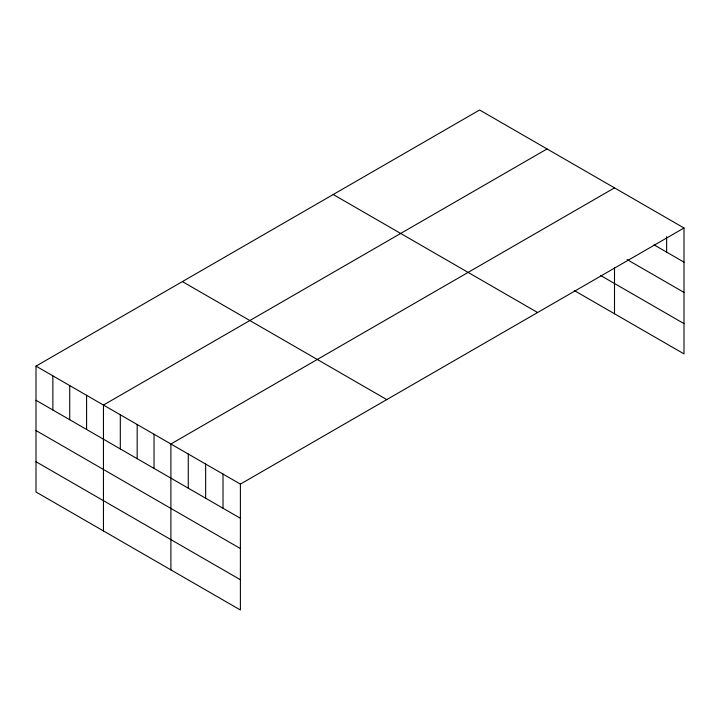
<?xml version="1.0" encoding="UTF-8"?>
<svg xmlns="http://www.w3.org/2000/svg" width="720" height="720" viewBox="0 0 720 720"><rect width="100%" height="100%" fill="white"/><g stroke="black" fill="none" stroke-linecap="round" stroke-linejoin="round"><path stroke-width="1.08" d="M684 227.997L240.39 484.11L240.39 610.002L36 492.003L36 366.111L479.61 109.998L684 227.997L684 353.889L574.227 290.511M547.056 148.941L103.446 405.054L103.446 530.946M614.502 187.875L170.901 443.988L170.901 569.88M654.075 244.881L684 262.152M627.057 259.551L684 292.428M600.453 275.382L684 323.622M333.216 194.508L537.606 312.516M182.394 281.592L386.784 399.6M36 366.111L240.39 484.11M36 400.266L240.39 518.265M36 430.533L240.39 548.541M36 461.727L240.39 579.735M666.63 236.7L666.63 252.126M614.502 267.903L614.502 313.767M223.02 474.084L223.02 508.239M205.65 464.049L205.65 498.204M188.271 454.023L188.271 488.178M154.035 434.259L154.035 468.414M137.178 424.521L137.178 458.676M120.312 414.783L120.312 448.938M86.589 395.316L86.589 429.471M69.723 385.578L69.723 419.733M52.866 375.84L52.866 409.995"/></g></svg>
